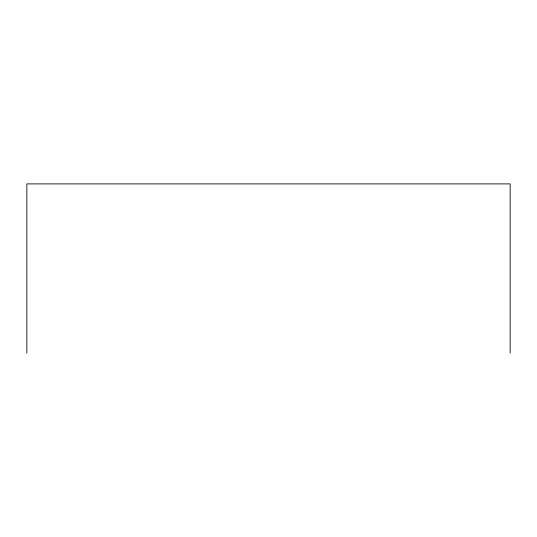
<?xml version="1.0" encoding="UTF-8"?>
<svg xmlns="http://www.w3.org/2000/svg" width="537" height="537" viewBox="0 0 537 537"><rect width="100%" height="100%" fill="white"/><g stroke="black" fill="none" stroke-linecap="round" stroke-linejoin="round"><path stroke-width="0.81" d="M510.15 353.104L510.15 183.896L26.85 183.896L26.85 353.104"/></g></svg>
